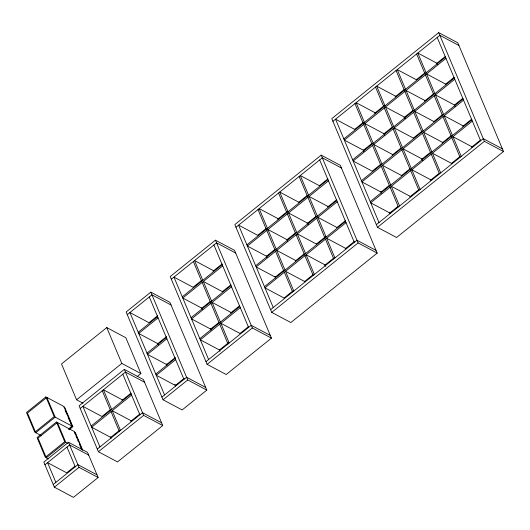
<?xml version="1.0" encoding="UTF-8"?>
<svg xmlns="http://www.w3.org/2000/svg" width="530" height="530" viewBox="0 0 530 530"><rect width="100%" height="100%" fill="white"/><g stroke="black" fill="none" stroke-linecap="round" stroke-linejoin="round"><path stroke-width="0.79" d="M438.714 32.641L331.787 118.634L377.479 227.33L396.579 237.5L503.5 151.507L457.807 42.811L438.714 32.641L484.407 141.344L503.5 151.507M332.919 121.324L439.84 35.331L458.94 45.501M137.144 376.611L140.914 373.584L125.849 337.743L106.755 327.58L61.513 363.958L76.578 399.792L82.945 403.184M150.818 292.143L126.14 311.985L163.048 399.786L182.141 409.948L206.813 390.106L169.911 302.312L150.818 292.143L187.719 379.937L206.813 390.106M215.438 240.169L170.203 276.554L207.111 364.349L226.204 374.511L271.44 338.133L234.532 250.339L215.438 240.169L252.346 327.971L271.44 338.133M321.187 155.131L234.83 224.581L271.731 312.375L290.824 322.545L377.188 253.088L340.28 165.294L321.187 155.131L358.094 242.925L377.188 253.088M363.017 122.635L354.656 129.36L335.563 119.197L378.996 222.52M374.597 113.327L384.25 105.563M395.181 96.771L404.191 89.53M416.408 79.699L424.775 72.974M436.349 63.66L445.359 56.418M343.844 138.906L445.485 57.167M127.273 314.674L151.944 294.832L171.038 304.995M171.336 279.237L216.571 242.859L235.665 253.029M235.956 227.271L322.32 157.814L341.413 167.983M445.988 58.36L344.348 140.099L363.441 150.262L371.808 143.537M68.536 429.28L72.285 426.259L64.004 406.55L46.865 397.427L27.48 413.022L35.762 432.732L41.479 435.773M157.761 315.675L149.009 322.717L129.916 312.548L164.558 394.969M201.446 280.542L193.072 287.28L173.979 277.117L208.621 359.532M213.047 271.214L222.063 263.96M266.06 228.582L257.693 235.307L238.599 225.144L273.248 307.566M277.64 219.268L287.293 211.503M298.874 202.188L307.241 195.464M319.464 185.632L327.831 178.908M373.2 143.272L364.912 123.563L384.005 133.726L392.392 126.988M403.973 117.673L412.976 110.432M424.557 101.117L433.56 93.876M445.783 84.045L454.144 77.32M138.197 332.257L157.589 316.668M182.26 296.827L222.209 264.695M246.887 244.853L327.957 179.65M352.635 159.808L454.27 78.069M158.086 317.861L138.701 333.456L157.794 343.619L166.553 336.577M222.713 265.888L182.764 298.019L201.857 308.182L210.231 301.451M328.461 180.843L247.391 246.046L266.484 256.215L274.845 249.484M454.773 79.261L353.139 161.001L372.232 171.17L380.593 164.446M76.578 399.792L121.814 363.414L140.914 373.584M35.762 432.732L55.153 417.136L72.285 426.259M82.196 449.831L74.544 431.639L57.412 422.509L38.021 438.105L46.309 457.814L48.449 458.953M124.325 369.383L79.089 405.768L98.421 451.752L117.514 461.921L162.756 425.544L143.425 379.553L124.325 369.383L143.656 415.374L162.756 425.544M222.474 291.599L230.855 284.868M287.075 239.653L295.435 232.928M307.016 223.614L316.026 216.366M327.606 207.051L336.616 199.81M392.173 155.131L401.177 147.89M413.4 138.058L421.761 131.334M433.984 121.502L442.345 114.778M454.568 104.953L462.928 98.229M146.989 353.159L166.374 337.57M191.045 317.728L231 285.597M255.672 265.755L336.749 200.552M361.42 180.71L463.061 98.971M80.222 408.451L125.458 372.073L144.551 382.243M166.877 338.763L147.486 354.358L166.586 364.521L175.337 357.485M231.497 286.796L191.549 318.921L210.642 329.09L219.023 322.353M337.252 201.751L256.175 266.948L275.269 277.117L283.636 270.386M463.558 100.17L361.924 181.903L381.017 192.072L389.378 185.348M69.986 427.71L71.868 426.2L72.848 426.723L69.085 429.744M46.309 457.814L65.694 442.219L67.84 443.365M68.489 442.258L43.818 462.107L54.358 487.189L73.451 497.359L98.129 477.51L87.582 452.428L68.489 442.258L79.036 467.347L98.129 477.51M110.333 409.756L101.959 416.494L82.865 406.331L99.938 446.942M121.933 400.428L130.956 393.174M230.616 313.025L239.639 305.77M295.217 261.078L304.227 253.83M316.45 243.999L325.46 236.751M337.04 227.443L345.408 220.712M401.601 175.516L409.968 168.792M421.542 159.484L430.552 152.236M442.126 142.928L451.136 135.687M462.71 126.372L471.72 119.131M91.147 426.041L131.095 393.909M155.774 374.067L175.158 358.472M199.836 338.63L239.785 306.506M264.457 286.657L345.533 221.46M370.212 201.612L471.846 119.879M44.944 464.79L69.622 444.948L88.715 455.118M131.599 395.102L91.65 427.233L110.743 437.396L119.767 430.141M175.662 359.671L156.277 375.26L175.37 385.429L184.122 378.387M240.289 307.698L200.34 339.823L219.433 349.992L228.45 342.738M346.037 222.653L264.96 287.856L284.053 298.019L293.063 290.778M472.349 121.072L370.708 202.811L389.802 212.974L398.169 206.249M74.816 466.294L66.681 472.833L47.587 462.67L55.875 482.373M130.718 421.337L139.741 414.082M240.05 333.41L248.424 326.672M304.644 281.463L313.011 274.732M324.592 265.417L333.602 258.176M345.182 248.861L354.192 241.614M409.75 196.941L418.753 189.694M430.333 180.385L439.337 173.144M451.56 163.313L459.921 156.589M471.501 147.274L480.505 140.033M53.232 484.5L77.903 464.658L96.997 474.827M97.295 449.069L142.53 412.684L161.624 422.854M161.915 397.096L186.593 377.254L205.686 387.417M205.978 361.659L251.213 325.281L270.313 335.444M270.605 309.686L356.962 240.236L376.061 250.405M376.353 224.647L483.274 138.655L502.367 148.824M54.358 487.189L79.036 467.347M98.421 451.752L143.656 415.374M163.048 399.786L187.719 379.937M207.111 364.349L252.346 327.971M271.731 312.375L358.094 242.925M377.479 227.33L484.407 141.344M445.69 84.118L426.597 73.955L434.885 93.664M416.341 79.752L397.248 69.582L405.536 89.292M425.133 100.654L406.04 90.491L414.321 110.2M463.266 125.928L444.173 115.759L452.461 135.468M395.784 96.288L376.684 86.125L384.972 105.828M433.918 121.562L414.824 111.393L423.106 131.102M472.051 146.83L452.958 136.66L461.246 156.37M442.702 142.464L423.609 132.295L431.897 152.004M375.22 112.824L356.127 102.661L364.408 122.37M413.354 138.098L394.26 127.929L402.548 147.638M451.494 163.366L432.4 153.203L440.682 172.906M392.796 154.634L373.696 144.465L381.984 164.174M430.93 179.902L411.837 169.739L420.118 189.448M401.581 175.536L382.488 165.367L390.769 185.076M410.366 196.438L391.272 186.275L399.56 205.984M319.385 185.699L300.285 175.536L308.573 195.245M328.169 206.601L309.076 196.438L317.357 216.147M298.821 202.235L279.727 192.072L288.009 211.781M336.954 227.509L317.861 217.34L326.149 237.049M345.745 248.411L326.646 238.242L334.933 257.951M278.257 218.771L259.163 208.608L267.445 228.317M316.397 244.045L297.297 233.876L305.585 253.585M295.833 260.581L276.74 250.412L285.021 270.121M304.618 281.483L285.524 271.32L293.812 291.023M213.63 270.744L194.536 260.575L202.824 280.284M222.421 291.646L203.328 281.483L211.609 301.192M231.206 312.554L212.113 302.385L220.4 322.094M239.997 333.456L220.897 323.287L229.185 342.996M122.523 399.958L103.43 389.788L111.711 409.498M131.307 420.86L112.214 410.697L120.495 430.406M63.832 407.086L64.812 407.61L68.767 417.017M67.913 416.792L68.893 417.315L72.848 426.723M437.197 37.458L480.63 140.781M437.542 64.733L436.906 63.216L417.812 53.046L426.093 72.756M455.118 106.537L454.482 105.02L435.388 94.857L443.67 114.566M416.64 53.994L424.921 73.703M425.424 74.896L433.706 94.605M434.209 95.804L442.497 115.514M443 116.706L451.282 136.415M451.785 137.608L460.073 157.317M396.076 70.53L404.357 90.239M404.86 91.432L413.148 111.141M413.652 112.34L421.933 132.049M422.436 133.242L430.718 152.951M431.221 154.144L439.509 173.853M405.205 118.707L404.569 117.19L385.476 107.027L393.757 126.736M422.781 160.517L422.145 159L403.045 148.831L411.333 168.54M375.512 87.066L383.8 106.775M384.296 107.968L392.584 127.677M393.088 128.876L401.369 148.585M401.873 149.778L410.16 169.487M410.657 170.68L418.945 190.389M384.005 133.726L384.641 135.243M354.948 103.602L363.235 123.311M363.739 124.504L372.02 144.213M372.524 145.412L380.812 165.121M381.308 166.314L389.596 186.023M390.1 187.216L398.381 206.925M363.282 149.871L363.918 151.394M380.845 191.661L381.481 193.178M389.47 212.172L390.106 213.689M319.676 159.941L354.318 242.362M299.112 176.477L307.4 196.186M307.897 197.379L316.185 217.088M316.688 218.287L324.969 237.996M325.473 239.189L333.761 258.898M308.241 224.654L307.605 223.137L288.512 212.974L296.8 232.683M325.817 266.464L325.181 264.947L306.088 254.778L314.369 274.487M278.548 193.013L286.836 212.722M287.339 213.921L295.621 233.631M296.124 234.823L304.412 254.532M304.909 255.725L313.197 275.434M287.684 241.19L287.041 239.679L267.948 229.51L276.236 249.219M257.991 209.549L266.272 229.258M266.776 230.457L275.057 250.167M275.56 251.359L283.848 271.069M284.352 272.261L292.633 291.97M266.358 255.917L267.001 257.441M275.017 276.521L275.66 278.045M213.928 244.986L248.57 327.407M193.364 261.522L201.652 281.231M202.149 282.424L210.436 302.133M210.94 303.332L219.221 323.042M219.725 324.234L228.013 343.943M201.731 307.884L202.374 309.414M210.397 328.487L211.033 330.018M219.374 349.86L220.016 351.383M149.301 296.959L183.95 379.381M157.668 343.321L158.311 344.844M166.334 363.925L166.97 365.455M174.867 384.23L175.635 386.059M106.755 327.58L121.814 363.414M122.814 374.2L139.887 414.811M102.25 390.736L110.538 410.445M111.042 411.638L119.323 431.347M110.492 436.8L111.128 438.303M82.773 450.334L75.359 432.692L74.379 432.169L75.306 434.375M65.051 409.981L66.873 414.321M68.218 417.514L70.046 421.86M70.649 423.304L71.563 425.477M75.922 435.845L76.85 438.052M77.778 440.258L78.394 441.728M79.321 443.935L81.176 448.34M46.865 397.427L55.153 417.136M57.412 422.509L65.694 442.219M66.979 447.075L75.26 466.784M45.885 396.904L26.5 412.499L34.788 432.208L54.173 416.613L45.885 396.904M56.432 421.993L37.047 437.581L45.328 457.291L64.72 441.702L56.432 421.993"/></g></svg>
